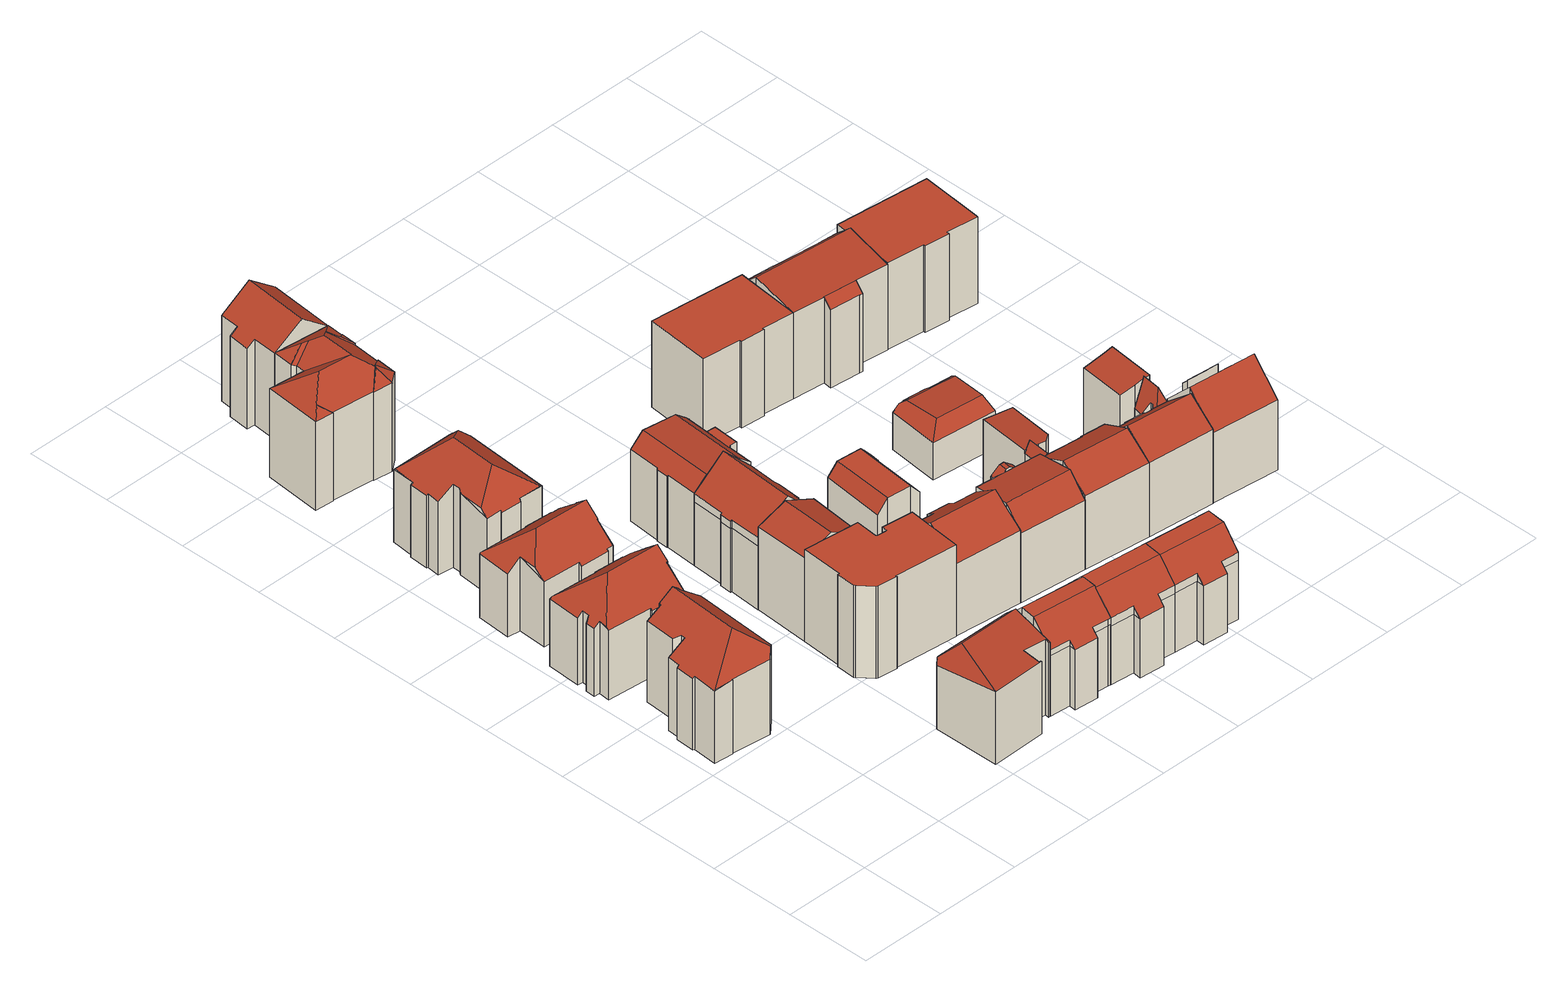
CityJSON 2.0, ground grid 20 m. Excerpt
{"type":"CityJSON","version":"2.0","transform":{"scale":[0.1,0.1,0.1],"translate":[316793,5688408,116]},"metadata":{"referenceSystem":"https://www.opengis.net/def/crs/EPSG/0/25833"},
"CityObjects":{
"building1":{"type":"Building","attributes":{"Dachtyp_tdc":"tdcFreeFormRoof","Gemeindeschluessel":14713000,"Dachneigung":32.99,"QualitaetDacherkennung":31,"Geometrietyp2DReferenz":"3000","function":"31001_9998","roofType":"5000","measuredHeight":23.75},"geometry":[{"type":"MultiSurface","lod":"2","boundaries":[[[0,1,2,3]],[[1,4,5,2]],[[4,6,7,5]],[[6,8,9,7]],[[8,10,11,9]],[[10,12,13,11]],[[12,14,15,13]],[[14,16,17,15]],[[16,18,19,17]],[[18,20,21,19]],[[20,22,23,21]],[[22,24,25,23]],[[24,26,27,25]],[[26,28,29,27]],[[28,30,31,29]],[[30,32,33,31]],[[32,34,35,33]],[[34,36,37,35]],[[36,0,3,37]],[[38,14,12,10,39,40]],[[39,8,6,4,1,41,40]],[[30,28,26,24,22,20,18,16,38,40,41,0,36,34,32]],[[16,14,38]],[[10,8,39]],[[1,0,41]],[[3,2,5,7,9,11,13,15,17,19,21,23,25,27,29,31,33,35,37]]],"semantics":{"surfaces":[{"type":"WallSurface"},{"type":"RoofSurface"},{"type":"GroundSurface"}],"values":[0,0,0,0,0,0,0,0,0,0,0,0,0,0,0,0,0,0,0,1,1,1,0,0,0,2]}}]},
"building2":{"type":"Building","attributes":{"Dachtyp_tdc":"tdcFreeFormRoof","Gemeindeschluessel":14713000,"Dachneigung":40.45,"QualitaetDacherkennung":43,"Geometrietyp2DReferenz":"3000","function":"31001_9998","roofType":"5000","measuredHeight":22.72},"geometry":[{"type":"MultiSurface","lod":"2","boundaries":[[[42,43,44,45]],[[43,46,47,44]],[[46,48,49,47]],[[48,50,51,49]],[[50,52,53,51]],[[52,54,55,53]],[[54,56,57,55]],[[56,58,59,57]],[[58,60,61,59]],[[60,62,63,61]],[[62,64,65,63]],[[64,66,67,65]],[[66,68,69,67]],[[68,70,71,69]],[[70,72,73,71]],[[72,74,75,73]],[[74,76,77,75]],[[76,78,79,77]],[[78,80,81,79]],[[80,82,83,81]],[[82,84,85,83]],[[84,42,45,85]],[[43,42,84,82,86,87,88,50,48,46]],[[76,74,72,70,68,66,89,87,86,80,78]],[[62,60,58,56,54,52,88,87,89,64]],[[52,50,88]],[[66,64,89]],[[82,80,86]],[[45,44,47,49,51,53,55,57,59,61,63,65,67,69,71,73,75,77,79,81,83,85]]],"semantics":{"surfaces":[{"type":"WallSurface"},{"type":"RoofSurface"},{"type":"GroundSurface"}],"values":[0,0,0,0,0,0,0,0,0,0,0,0,0,0,0,0,0,0,0,0,0,0,1,1,1,0,0,0,2]}}]},
"building3":{"type":"Building","attributes":{"Dachtyp_tdc":"tdcFreeFormRoof","Gemeindeschluessel":14713000,"Dachneigung":39.95,"QualitaetDacherkennung":70,"Geometrietyp2DReferenz":"3000","function":"31001_9998","roofType":"5000","measuredHeight":21.69},"geometry":[{"type":"MultiSurface","lod":"2","boundaries":[[[90,91,92,93]],[[91,94,95,92]],[[94,96,97,95]],[[96,98,99,97]],[[98,100,101,99]],[[100,102,103,101]],[[102,104,105,103]],[[104,106,107,105]],[[106,108,109,107]],[[108,110,111,109]],[[110,112,113,111]],[[112,114,115,113]],[[114,116,117,115]],[[116,118,119,117]],[[118,120,121,119]],[[120,122,123,121]],[[122,124,125,123]],[[124,90,93,125]],[[124,126,127,128,91,90]],[[116,114,112,110,108,129,127,126,122,120,118]],[[129,106,104,102,100,98,96,94,128,127]],[[94,91,128]],[[108,106,129]],[[124,122,126]],[[93,92,95,97,99,101,103,105,107,109,111,113,115,117,119,121,123,125]]],"semantics":{"surfaces":[{"type":"WallSurface"},{"type":"RoofSurface"},{"type":"GroundSurface"}],"values":[0,0,0,0,0,0,0,0,0,0,0,0,0,0,0,0,0,0,1,1,1,0,0,0,2]}}]},
"building4":{"type":"Building","attributes":{"Dachtyp_tdc":"tdcFreeFormRoof","Gemeindeschluessel":14713000,"Dachneigung":10.06,"QualitaetDacherkennung":22,"Geometrietyp2DReferenz":"3000","function":"31001_9998","roofType":"5000","measuredHeight":19.61},"geometry":[{"type":"MultiSurface","lod":"2","boundaries":[[[130,131,132,133]],[[131,134,135,132]],[[134,136,137,135]],[[136,138,139,137]],[[138,140,141,139]],[[140,142,143,141]],[[142,144,145,143]],[[144,146,147,145]],[[146,148,149,147]],[[148,150,151,149]],[[150,130,133,151]],[[150,152,153,130]],[[148,146,144,142,140,138,136,154,152,150]],[[152,154,134,131,153]],[[136,134,154]],[[131,130,153]],[[133,132,135,137,139,141,143,145,147,149,151]]],"semantics":{"surfaces":[{"type":"WallSurface"},{"type":"RoofSurface"},{"type":"GroundSurface"}],"values":[0,0,0,0,0,0,0,0,0,0,0,1,1,1,0,0,2]}}]},
"building5":{"type":"Building","attributes":{"Dachtyp_tdc":"tdcFreeFormRoof","Gemeindeschluessel":14713000,"Dachneigung":33.42,"QualitaetDacherkennung":43,"Geometrietyp2DReferenz":"3000","function":"31001_9998","roofType":"5000","measuredHeight":23.91},"geometry":[{"type":"MultiSurface","lod":"2","boundaries":[[[155,156,157,158]],[[156,159,160,157]],[[159,161,162,160]],[[161,163,164,162]],[[163,165,166,164]],[[165,167,168,166]],[[167,169,170,168]],[[169,171,172,170]],[[171,173,174,172]],[[173,175,176,174]],[[175,177,178,176]],[[177,179,180,178]],[[179,181,182,180]],[[181,183,184,182]],[[183,185,186,184]],[[185,187,188,186]],[[187,155,158,188]],[[189,190,155,187,185,183,181,191]],[[192,193,175,173,194]],[[179,177,193,192,189,191]],[[161,159,156,190,189,192,194,171,169,167,165,163]],[[156,155,190]],[[173,171,194]],[[181,179,191]],[[177,175,193]],[[158,157,160,162,164,166,168,170,172,174,176,178,180,182,184,186,188]]],"semantics":{"surfaces":[{"type":"WallSurface"},{"type":"RoofSurface"},{"type":"GroundSurface"}],"values":[0,0,0,0,0,0,0,0,0,0,0,0,0,0,0,0,0,1,1,1,1,0,0,0,0,2]}}]},
"building6":{"type":"Building","attributes":{"Dachtyp_tdc":"tdcFreeFormRoof","Gemeindeschluessel":14713000,"Dachneigung":35.96,"QualitaetDacherkennung":59,"Geometrietyp2DReferenz":"3000","function":"31001_9998","roofType":"5000","measuredHeight":25.91},"geometry":[{"type":"MultiSurface","lod":"2","boundaries":[[[195,196,197,198]],[[196,199,200,197]],[[199,201,202,200]],[[201,203,204,202]],[[203,205,206,204]],[[205,207,208,206]],[[207,209,210,208]],[[209,211,212,210]],[[211,213,214,212]],[[213,215,216,214]],[[215,217,218,216]],[[217,219,220,218]],[[219,221,222,220]],[[221,223,224,222]],[[223,225,226,224]],[[225,227,228,226]],[[227,229,230,228]],[[229,231,232,230]],[[231,195,198,232]],[[233,234,235,236,231,229]],[[233,229,227]],[[234,233,227,225]],[[235,234,225,223]],[[237,238,239,236,235,223,221]],[[237,221,219]],[[238,237,219,217]],[[240,239,238,217,215]],[[241,242,240,215,213]],[[243,244,241,213,211]],[[243,211,209]],[[244,243,209,207]],[[245,246,242,241,244,207,205]],[[247,248,245,205,203]],[[247,203,201]],[[249,248,247,201,199]],[[249,199,196]],[[246,245,248,249,196,195]],[[236,239,240,242,246,195,231]],[[198,197,200,202,204,206,208,210,212,214,216,218,220,222,224,226,228,230,232]]],"semantics":{"surfaces":[{"type":"WallSurface"},{"type":"RoofSurface"},{"type":"GroundSurface"}],"values":[0,0,0,0,0,0,0,0,0,0,0,0,0,0,0,0,0,0,0,1,1,1,1,1,1,1,1,1,1,1,1,1,1,1,1,1,1,1,2]}}]},
"building7":{"type":"Building","attributes":{"Dachtyp_tdc":"tdcPolyFlatRoof","Gemeindeschluessel":14713000,"Dachneigung":0,"QualitaetDacherkennung":32,"Geometrietyp2DReferenz":"3000","function":"31001_9998","roofType":"1000","measuredHeight":22.06},"geometry":[{"type":"MultiSurface","lod":"2","boundaries":[[[250,251,252,253]],[[251,254,255,252]],[[254,256,257,255]],[[256,258,259,257]],[[258,260,261,259]],[[260,262,263,261]],[[262,264,265,263]],[[264,266,267,265]],[[266,268,269,267]],[[268,270,271,269]],[[270,272,273,271]],[[272,274,275,273]],[[274,276,277,275]],[[276,278,279,277]],[[278,280,281,279]],[[280,250,253,281]],[[280,278,276,274,272,270,268,266,264,262,260,258,256,254,251,250]],[[253,252,255,257,259,261,263,265,267,269,271,273,275,277,279,281]]],"semantics":{"surfaces":[{"type":"WallSurface"},{"type":"RoofSurface"},{"type":"GroundSurface"}],"values":[0,0,0,0,0,0,0,0,0,0,0,0,0,0,0,0,1,2]}}]},
"building8":{"type":"Building","attributes":{"Dachtyp_tdc":"tdcGableRoof","Gemeindeschluessel":14713000,"Dachneigung":24.47,"QualitaetDacherkennung":89,"Geometrietyp2DReferenz":"3000","function":"31001_9998","roofType":"3100","measuredHeight":22.86},"geometry":[{"type":"MultiSurface","lod":"2","boundaries":[[[282,283,284,267]],[[283,285,286,284]],[[285,287,269,286]],[[287,282,267,269]],[[285,283,288]],[[282,287,289]],[[283,282,289,288]],[[287,285,288,289]],[[267,284,286,269]]],"semantics":{"surfaces":[{"type":"WallSurface"},{"type":"RoofSurface"},{"type":"GroundSurface"}],"values":[0,0,0,0,0,0,1,1,2]}}]},
"building9":{"type":"Building","attributes":{"Dachtyp_tdc":"tdcFreeFormRoof","Gemeindeschluessel":14713000,"Dachneigung":46.05,"QualitaetDacherkennung":60,"Geometrietyp2DReferenz":"3000","function":"31001_9998","roofType":"5000","measuredHeight":21.04},"geometry":[{"type":"MultiSurface","lod":"2","boundaries":[[[290,291,292,293]],[[291,294,295,292]],[[294,296,297,295]],[[296,298,299,297]],[[298,300,301,299]],[[300,302,303,301]],[[302,304,305,303]],[[304,306,307,305]],[[306,308,309,307]],[[308,310,311,309]],[[310,290,293,311]],[[312,313,314,315]],[[306,304,316,317,318,319,320,321,322]],[[315,314,320,319]],[[306,322,308]],[[308,322,321,310]],[[310,321,320,290]],[[290,320,314,291]],[[298,318,317,300]],[[296,312,315,319,318,298]],[[300,317,316,302]],[[302,316,304]],[[291,314,313,294]],[[294,313,312,296]],[[293,292,295,297,299,301,303,305,307,309,311]]],"semantics":{"surfaces":[{"type":"WallSurface"},{"type":"RoofSurface"},{"type":"GroundSurface"}],"values":[0,0,0,0,0,0,0,0,0,0,0,1,1,1,0,0,0,0,0,0,0,0,0,0,2]}}]},
"building10":{"type":"Building","attributes":{"Dachtyp_tdc":"tdcFreeFormRoof","Gemeindeschluessel":14713000,"Dachneigung":45.63,"QualitaetDacherkennung":44,"Geometrietyp2DReferenz":"3000","function":"31001_9998","roofType":"5000","measuredHeight":23.57},"geometry":[{"type":"MultiSurface","lod":"2","boundaries":[[[323,324,325,326]],[[324,327,328,325]],[[327,329,330,328]],[[329,331,332,330]],[[331,333,334,332]],[[333,335,336,334]],[[335,337,338,336]],[[337,339,340,338]],[[339,341,342,340]],[[341,343,344,342]],[[343,345,346,344]],[[345,347,348,346]],[[347,349,350,348]],[[349,323,326,350]],[[351,352,353,354,355,356,357,358,327,324]],[[354,353,359,360,361,362,363,364]],[[335,355,354,364,337]],[[337,364,363,339]],[[339,363,362,341]],[[341,362,361,343]],[[343,361,360,345]],[[345,360,359,347]],[[347,359,353,352,349]],[[329,358,357,331]],[[327,358,329]],[[331,357,356,333]],[[333,356,355,335]],[[349,352,351,323]],[[323,351,324]],[[326,325,328,330,332,334,336,338,340,342,344,346,348,350]]],"semantics":{"surfaces":[{"type":"WallSurface"},{"type":"RoofSurface"},{"type":"GroundSurface"}],"values":[0,0,0,0,0,0,0,0,0,0,0,0,0,0,1,1,0,0,0,0,0,0,0,0,0,0,0,0,0,2]}}]},
"building11":{"type":"Building","attributes":{"Dachtyp_tdc":"tdcFreeFormRoof","Gemeindeschluessel":14713000,"Dachneigung":36.68,"QualitaetDacherkennung":77,"Geometrietyp2DReferenz":"3000","function":"31001_9998","roofType":"5000","measuredHeight":25.57},"geometry":[{"type":"MultiSurface","lod":"2","boundaries":[[[365,366,367,368]],[[366,369,370,367]],[[369,371,372,370]],[[371,373,374,372]],[[373,375,376,374]],[[375,377,378,376]],[[377,379,380,378]],[[379,365,368,380]],[[379,377,381,382]],[[382,381,375,373,371,369,366,365]],[[377,375,381]],[[365,379,382]],[[368,367,370,372,374,376,378,380]]],"semantics":{"surfaces":[{"type":"WallSurface"},{"type":"RoofSurface"},{"type":"GroundSurface"}],"values":[0,0,0,0,0,0,0,0,1,1,0,0,2]}}]},
"building12":{"type":"Building","attributes":{"Gemeindeschluessel":14713000,"Geometrietyp2DReferenz":"3000","function":"31001_9998","roofType":"9999"},"children":["building12-1","building12-2"]},
"building12-1":{"type":"BuildingPart","attributes":{"Dachtyp_tdc":"tdcPolyFlatRoof","Dachneigung":4,"QualitaetDacherkennung":69,"Geometrietyp2DReferenz":"3000","roofType":"2100","measuredHeight":17.43},"parents":["building12"],"geometry":[{"type":"MultiSurface","lod":"2","boundaries":[[[383,384,385,386]],[[383,387,388,384]],[[387,389,390,388]],[[389,391,392,390]],[[391,393,394,392]],[[391,389,387,383,386,393]],[[394,385,384,388,390,392]],[[386,385,394,393]]],"semantics":{"surfaces":[{"type":"WallSurface"},{"type":"RoofSurface"},{"type":"GroundSurface"},{"type":"ClosureSurface"}],"values":[0,0,0,0,0,1,2,3]}}]},
"building12-2":{"type":"BuildingPart","attributes":{"Dachtyp_tdc":"tdcCutGableRoof","Dachneigung":3.33,"QualitaetDacherkennung":67,"Geometrietyp2DReferenz":"3000","roofType":"9999","measuredHeight":20.17},"parents":["building12"],"geometry":[{"type":"MultiSurface","lod":"2","boundaries":[[[359,395,396,348]],[[395,397,398,396]],[[397,399,400,398]],[[399,401,402,400]],[[401,403,404,402]],[[403,405,406,404]],[[405,407,408,406]],[[407,409,410,408]],[[409,411,412,410]],[[411,413,414,412]],[[413,415,416,414]],[[415,417,418,416]],[[417,386,385,418]],[[393,391,392,394]],[[391,419,350,392]],[[419,420,421,350]],[[420,422,423,421]],[[422,359,348,423]],[[405,403,401,399,397,395,359,422]],[[420,419,391,393,386,417,415,413,411,409,407]],[[422,420,407,405]],[[348,396,398,400,402,404,406,408,410,412,414,416,418,385,394,392,350,421,423]],[[393,394,385,386]]],"semantics":{"surfaces":[{"type":"WallSurface"},{"type":"RoofSurface"},{"type":"GroundSurface"},{"type":"ClosureSurface"}],"values":[0,0,0,0,0,0,0,0,0,0,0,0,0,0,0,0,0,0,1,1,1,2,3]}}]},
"building13":{"type":"Building","attributes":{"Dachtyp_tdc":"tdcFreeFormRoof","Gemeindeschluessel":14713000,"Dachneigung":46.94,"QualitaetDacherkennung":62,"Geometrietyp2DReferenz":"3000","function":"31001_9998","roofType":"5000","measuredHeight":20.84},"geometry":[{"type":"MultiSurface","lod":"2","boundaries":[[[424,425,426,427]],[[425,428,429,426]],[[428,430,431,429]],[[430,432,299,431]],[[432,433,434,299]],[[433,435,436,434]],[[435,437,297,436]],[[437,438,439,297]],[[438,440,441,439]],[[440,442,443,441]],[[442,444,445,443]],[[444,424,427,445]],[[425,446,447,448,449,318,450,428]],[[451,452,453,454]],[[448,451,454,449]],[[433,449,454,435]],[[435,454,453,437]],[[437,453,452,438]],[[438,452,451,440]],[[440,451,448,442]],[[428,450,430]],[[430,450,318,432]],[[432,318,449,433]],[[442,448,447,444]],[[444,447,446,424]],[[424,446,425]],[[427,426,429,431,299,434,436,297,439,441,443,445]]],"semantics":{"surfaces":[{"type":"WallSurface"},{"type":"RoofSurface"},{"type":"GroundSurface"}],"values":[0,0,0,0,0,0,0,0,0,0,0,0,1,1,1,0,0,0,0,0,0,0,0,0,0,0,2]}}]},
"building14":{"type":"Building","attributes":{"Dachtyp_tdc":"tdcFreeFormRoof","Gemeindeschluessel":14713000,"Dachneigung":35.41,"QualitaetDacherkennung":58,"Geometrietyp2DReferenz":"3000","function":"31001_9998","roofType":"5000","measuredHeight":22.62},"geometry":[{"type":"MultiSurface","lod":"2","boundaries":[[[455,456,457,458]],[[456,459,460,457]],[[459,461,462,460]],[[461,463,464,462]],[[463,465,466,464]],[[465,467,468,466]],[[467,469,470,468]],[[469,455,458,470]],[[469,471,472,455]],[[471,467,465,463,461,459,456,472]],[[456,455,472]],[[469,467,471]],[[458,457,460,462,464,466,468,470]]],"semantics":{"surfaces":[{"type":"WallSurface"},{"type":"RoofSurface"},{"type":"GroundSurface"}],"values":[0,0,0,0,0,0,0,0,1,1,0,0,2]}}]},
"building15":{"type":"Building","attributes":{"Dachtyp_tdc":"tdcFreeFormRoof","Gemeindeschluessel":14713000,"Dachneigung":46.63,"QualitaetDacherkennung":62,"Geometrietyp2DReferenz":"3000","function":"31001_9998","roofType":"5000","measuredHeight":20.73},"geometry":[{"type":"MultiSurface","lod":"2","boundaries":[[[473,474,475,476]],[[474,477,478,475]],[[477,479,480,478]],[[479,481,445,480]],[[481,482,439,445]],[[482,483,484,439]],[[483,485,486,484]],[[485,487,488,486]],[[487,489,490,488]],[[489,473,476,490]],[[491,492,493,494,447,495,477,474]],[[496,452,497,498]],[[497,494,493,498]],[[485,498,493,487]],[[483,496,498,485]],[[482,452,496,483]],[[481,447,494,497,452,482]],[[479,495,447,481]],[[477,495,479]],[[487,493,492,489]],[[489,492,491,473]],[[473,491,474]],[[476,475,478,480,445,439,484,486,488,490]]],"semantics":{"surfaces":[{"type":"WallSurface"},{"type":"RoofSurface"},{"type":"GroundSurface"}],"values":[0,0,0,0,0,0,0,0,0,0,1,1,1,0,0,0,0,0,0,0,0,0,2]}}]},
"building16":{"type":"Building","attributes":{"Gemeindeschluessel":14713000,"Geometrietyp2DReferenz":"3000","function":"31001_9998","roofType":"9999"},"children":["building16-1","building16-2"]},
"building16-1":{"type":"BuildingPart","attributes":{"Dachtyp_tdc":"tdcGableRoof","Dachneigung":10.19,"QualitaetDacherkennung":39,"Geometrietyp2DReferenz":"3000","roofType":"3100","measuredHeight":21.39},"parents":["building16"],"geometry":[{"type":"MultiSurface","lod":"2","boundaries":[[[499,500,468,501]],[[500,502,503,468]],[[502,504,503]],[[505,506,507]],[[505,508,509,506]],[[508,510,511,509]],[[510,512,513,511]],[[512,514,470,513]],[[514,499,501,470]],[[510,508,505,515,516,502,500,499]],[[499,514,512,510]],[[501,468,503,506,509,511,513,470]],[[507,515,505]],[[516,504,502]],[[507,506,503,504]],[[507,504,516,515]]],"semantics":{"surfaces":[{"type":"WallSurface"},{"type":"RoofSurface"},{"type":"GroundSurface"},{"type":"ClosureSurface"}],"values":[0,0,0,0,0,0,0,0,0,1,1,2,0,0,3,3]}}]},
"building16-2":{"type":"BuildingPart","attributes":{"Dachtyp_tdc":"tdcCutGableRoof","Dachneigung":39.85,"QualitaetDacherkennung":33,"Geometrietyp2DReferenz":"3000","roofType":"9999","measuredHeight":20.41},"parents":["building16"],"geometry":[{"type":"MultiSurface","lod":"2","boundaries":[[[504,517,518,503]],[[517,519,520,518]],[[519,507,506,520]],[[517,504,516,521,522]],[[519,517,522,523]],[[507,519,523,524,515]],[[523,522,521,524]],[[503,518,520,506]],[[504,503,506,507]],[[515,524,521,516]],[[507,515,516,504]]],"semantics":{"surfaces":[{"type":"WallSurface"},{"type":"RoofSurface"},{"type":"GroundSurface"},{"type":"ClosureSurface"}],"values":[0,0,0,1,0,1,1,2,3,0,3]}}]},
"building17":{"type":"Building","attributes":{"Dachtyp_tdc":"tdcCutGableRoof","Gemeindeschluessel":14713000,"Dachneigung":0.565,"QualitaetDacherkennung":72,"Geometrietyp2DReferenz":"3000","function":"31001_9998","roofType":"9999","measuredHeight":10.36},"geometry":[{"type":"MultiSurface","lod":"2","boundaries":[[[525,526,527,528]],[[526,529,530,527]],[[529,531,532,530]],[[531,533,534,532]],[[533,535,536,534]],[[535,537,538,536]],[[537,539,540,538]],[[539,541,542,540]],[[541,543,544,542]],[[543,545,546,544]],[[545,547,548,546]],[[547,525,528,548]],[[537,535,533,531,529,526,525,547]],[[545,543,541,539]],[[547,545,539,537]],[[528,527,530,532,534,536,538,540,542,544,546,548]]],"semantics":{"surfaces":[{"type":"WallSurface"},{"type":"RoofSurface"},{"type":"GroundSurface"}],"values":[0,0,0,0,0,0,0,0,0,0,0,0,1,1,1,2]}}]},
"building18":{"type":"Building","attributes":{"Gemeindeschluessel":14713000,"Geometrietyp2DReferenz":"3000","function":"31001_9998","roofType":"9999"},"children":["building18-1","building18-2","building18-3","building18-4"]},
"building18-1":{"type":"BuildingPart","attributes":{"Dachtyp_tdc":"tdcPolyFlatRoof","Dachneigung":33.4,"QualitaetDacherkennung":35,"Geometrietyp2DReferenz":"3000","roofType":"2100","measuredHeight":17.9},"parents":["building18"],"geometry":[{"type":"MultiSurface","lod":"2","boundaries":[[[549,550,551,552]],[[550,553,554,551]],[[553,555,556,554]],[[557,549,552,558]],[[557,559,555,553,550,549]],[[552,551,554,556,560,558]],[[560,556,555,559]],[[558,560,559,557]]],"semantics":{"surfaces":[{"type":"WallSurface"},{"type":"RoofSurface"},{"type":"GroundSurface"},{"type":"ClosureSurface"}],"values":[0,0,0,0,1,2,3,3]}}]},
"building18-2":{"type":"BuildingPart","attributes":{"Dachtyp_tdc":"tdcPolyFlatRoof","Dachneigung":5.37,"QualitaetDacherkennung":65,"Geometrietyp2DReferenz":"3000","roofType":"2100","measuredHeight":17.83},"parents":["building18"],"geometry":[{"type":"MultiSurface","lod":"2","boundaries":[[[561,562,563,564,565]],[[562,566,567,563]],[[566,568,569,567]],[[568,570,571,569]],[[570,572,573,574,571]],[[572,570,568,566,562,561,575,576,577]],[[564,563,567,569,571,574,578]],[[577,573,572]],[[565,575,561]],[[564,578,576,575,565]],[[578,574,573,577,576]]],"semantics":{"surfaces":[{"type":"WallSurface"},{"type":"RoofSurface"},{"type":"GroundSurface"},{"type":"ClosureSurface"}],"values":[0,0,0,0,0,1,2,0,0,3,3]}}]},
"building18-3":{"type":"BuildingPart","attributes":{"Dachtyp_tdc":"tdcGableRoof","Dachneigung":35.43,"QualitaetDacherkennung":45,"Geometrietyp2DReferenz":"3000","roofType":"3100","measuredHeight":22.25},"parents":["building18"],"geometry":[{"type":"MultiSurface","lod":"2","boundaries":[[[579,580,557,558,581]],[[582,583,584,556,555]],[[583,585,586,584]],[[585,587,588,586]],[[587,589,513,588]],[[589,590,591,513]],[[590,592,593,594,591]],[[595,579,581,596,597]],[[590,589,587,585]],[[585,583,582,598,580,579,595,599,600,601,592,590]],[[581,558,560,556,584,586,588,513,591,594,602,596]],[[559,557,580,598]],[[559,560,558,557]],[[582,555,559,598]],[[555,556,560,559]],[[601,593,592]],[[597,599,595]],[[596,602,600,599,597]],[[602,594,593,601,600]]],"semantics":{"surfaces":[{"type":"WallSurface"},{"type":"RoofSurface"},{"type":"GroundSurface"},{"type":"ClosureSurface"}],"values":[0,0,0,0,0,0,0,0,1,1,2,0,3,0,3,0,0,3,3]}}]},
"building18-4":{"type":"BuildingPart","attributes":{"Dachtyp_tdc":"tdcGableRoof","Dachneigung":65.43,"QualitaetDacherkennung":24,"Geometrietyp2DReferenz":"3000","roofType":"3100","measuredHeight":19.62},"parents":["building18"],"geometry":[{"type":"MultiSurface","lod":"2","boundaries":[[[603,597,596,604]],[[593,605,509,594]],[[605,565,564,509]],[[573,606,607,574]],[[606,603,604,607]],[[608,575,565,605,593,601,609]],[[609,599,597,603,606,573,577,608]],[[604,596,602,594,509,564,578,574,607]],[[600,599,609]],[[602,596,597,599,600]],[[601,600,609]],[[602,600,601,593,594]],[[576,575,608]],[[578,564,565,575,576]],[[577,576,608]],[[578,576,577,573,574]]],"semantics":{"surfaces":[{"type":"WallSurface"},{"type":"RoofSurface"},{"type":"GroundSurface"},{"type":"ClosureSurface"}],"values":[0,0,0,0,0,1,1,2,0,3,0,3,0,3,0,3]}}]},
"building19":{"type":"Building","attributes":{"Dachtyp_tdc":"tdcPolyFlatRoof","Gemeindeschluessel":14713000,"Dachneigung":0,"QualitaetDacherkennung":64,"Geometrietyp2DReferenz":"3000","function":"31001_9998","roofType":"1000","measuredHeight":20.62},"geometry":[{"type":"MultiSurface","lod":"2","boundaries":[[[610,611,612,613]],[[611,614,615,612]],[[614,616,617,615]],[[616,618,619,617]],[[618,620,621,619]],[[620,622,623,621]],[[622,624,625,623]],[[624,610,613,625]],[[624,622,620,618,616,614,611,610]],[[613,612,615,617,619,621,623,625]]],"semantics":{"surfaces":[{"type":"WallSurface"},{"type":"RoofSurface"},{"type":"GroundSurface"}],"values":[0,0,0,0,0,0,0,0,1,2]}}]},
"building20":{"type":"Building","attributes":{"Dachtyp_tdc":"tdcFreeFormRoof","Gemeindeschluessel":14713000,"Dachneigung":2.44,"QualitaetDacherkennung":54,"Geometrietyp2DReferenz":"3000","function":"31001_9998","roofType":"5000","measuredHeight":11.39},"geometry":[{"type":"MultiSurface","lod":"2","boundaries":[[[626,627,628,629]],[[627,630,631,628]],[[630,632,633,631]],[[632,634,635,633]],[[634,636,637,635]],[[636,638,639,637]],[[638,640,641,639]],[[640,642,643,641]],[[642,644,645,643]],[[644,626,629,645]],[[638,646,647,640]],[[647,648,649,642,640]],[[650,651,634,632,630,627,626,644,649,648]],[[636,651,650,646,638]],[[646,650,648,647]],[[636,634,651]],[[644,642,649]],[[629,628,631,633,635,637,639,641,643,645]]],"semantics":{"surfaces":[{"type":"WallSurface"},{"type":"RoofSurface"},{"type":"GroundSurface"}],"values":[0,0,0,0,0,0,0,0,0,0,1,1,1,1,1,0,0,2]}}]},
"building21":{"type":"Building","attributes":{"Dachtyp_tdc":"tdcGableRoof","Gemeindeschluessel":14713000,"Dachneigung":41.12,"QualitaetDacherkennung":57,"Geometrietyp2DReferenz":"3000","function":"31001_9998","roofType":"3100","measuredHeight":22.55},"geometry":[{"type":"MultiSurface","lod":"2","boundaries":[[[652,653,584,654]],[[653,655,656,584]],[[655,657,658,656]],[[657,659,660,658]],[[659,661,662,660]],[[661,663,664,662]],[[663,665,666,664]],[[665,667,668,666]],[[667,669,670,668]],[[669,671,672,670]],[[671,587,588,672]],[[587,652,654,588]],[[669,667,665,663,661,659,657,655,653,652]],[[652,587,671,669]],[[654,584,656,658,660,662,664,666,668,670,672,588]]],"semantics":{"surfaces":[{"type":"WallSurface"},{"type":"RoofSurface"},{"type":"GroundSurface"}],"values":[0,0,0,0,0,0,0,0,0,0,0,0,1,1,2]}}]},
"building22":{"type":"Building","attributes":{"Gemeindeschluessel":14713000,"Geometrietyp2DReferenz":"3000","function":"31001_9998","roofType":"9999"},"children":["building22-1","building22-2"]},
"building22-1":{"type":"BuildingPart","attributes":{"Dachtyp_tdc":"tdcPolyFlatRoof","Dachneigung":46.09,"QualitaetDacherkennung":57,"Geometrietyp2DReferenz":"3000","roofType":"2100","measuredHeight":20.64},"parents":["building22"],"geometry":[{"type":"MultiSurface","lod":"2","boundaries":[[[673,674,675,676,677]],[[674,678,679,675]],[[678,680,681,679]],[[680,682,683,681]],[[680,678,674,673,684,682]],[[683,685,676,675,679,681]],[[686,682,684]],[[686,685,683,682]],[[677,686,684,673]],[[677,676,685,686]]],"semantics":{"surfaces":[{"type":"WallSurface"},{"type":"RoofSurface"},{"type":"GroundSurface"},{"type":"ClosureSurface"}],"values":[0,0,0,0,1,2,0,3,0,3]}}]},
"building22-2":{"type":"BuildingPart","attributes":{"Dachtyp_tdc":"tdcGableRoof","Dachneigung":10.32,"QualitaetDacherkennung":38,"Geometrietyp2DReferenz":"3000","roofType":"3100","measuredHeight":22.46},"parents":["building22"],"geometry":[{"type":"MultiSurface","lod":"2","boundaries":[[[687,688,689,690]],[[688,691,692,689]],[[691,693,694,692]],[[693,695,696,694]],[[695,697,698,696]],[[697,699,700,698]],[[699,701,702,700]],[[701,703,704,702]],[[703,705,706,704]],[[705,677,676,706]],[[682,707,613,683]],[[707,708,709,613]],[[708,710,625,709]],[[710,711,712,625]],[[711,687,690,712]],[[708,707,682,686,677,705,703,701]],[[701,699,697,695,693,691,688,687,711,710,708]],[[690,689,692,694,696,698,700,702,704,706,676,685,683,613,709,625,712]],[[685,676,677,686]],[[682,683,685,686]]],"semantics":{"surfaces":[{"type":"WallSurface"},{"type":"RoofSurface"},{"type":"GroundSurface"},{"type":"ClosureSurface"}],"values":[0,0,0,0,0,0,0,0,0,0,0,0,0,0,0,1,1,2,3,3]}}]},
"building23":{"type":"Building","attributes":{"Gemeindeschluessel":14713000,"Geometrietyp2DReferenz":"3000","function":"31001_9998","roofType":"9999"},"children":["building23-1","building23-2"]},
"building23-1":{"type":"BuildingPart","attributes":{"Dachtyp_tdc":"tdcFreeFormRoof","Dachneigung":70.59,"QualitaetDacherkennung":31,"Geometrietyp2DReferenz":"3000","roofType":"5000","measuredHeight":19.36},"parents":["building23"],"geometry":[{"type":"MultiSurface","lod":"2","boundaries":[[[713,714,715,716]],[[714,717,718,715]],[[719,720,721,722]],[[720,723,724,721]],[[723,725,726,724]],[[725,727,728,726]],[[727,713,716,728]],[[723,720,729]],[[720,719,730,731,729]],[[731,732,717,714,713,727,725,723,729]],[[716,715,718,733,722,721,724,726,728]],[[734,732,731]],[[733,718,717,732,734]],[[730,734,731]],[[719,722,733,734,730]]],"semantics":{"surfaces":[{"type":"WallSurface"},{"type":"RoofSurface"},{"type":"GroundSurface"},{"type":"ClosureSurface"}],"values":[0,0,0,0,0,0,0,1,1,1,2,0,3,0,3]}}]},
"building23-2":{"type":"BuildingPart","attributes":{"Dachtyp_tdc":"tdcPolyFlatRoof","Dachneigung":11.98,"QualitaetDacherkennung":57,"Geometrietyp2DReferenz":"3000","roofType":"2100","measuredHeight":19.44},"parents":["building23"],"geometry":[{"type":"MultiSurface","lod":"2","boundaries":[[[735,736,737,718,717]],[[736,738,739,737]],[[738,740,741,739]],[[740,742,743,741]],[[742,744,719,722,743]],[[742,740,738,736,735,732,734,730,744]],[[722,733,718,737,739,741,743]],[[735,717,732]],[[730,719,744]],[[717,718,733,734,732]],[[734,733,722,719,730]]],"semantics":{"surfaces":[{"type":"WallSurface"},{"type":"RoofSurface"},{"type":"GroundSurface"},{"type":"ClosureSurface"}],"values":[0,0,0,0,0,1,2,0,0,3,3]}}]},
"building24":{"type":"Building","attributes":{"Gemeindeschluessel":14713000,"Geometrietyp2DReferenz":"3000","function":"31001_9998","roofType":"9999"},"children":["building24-1","building24-2"]},
"building24-1":{"type":"BuildingPart","attributes":{"Dachtyp_tdc":"tdcGableRoof","Dachneigung":44.5,"QualitaetDacherkennung":38,"Geometrietyp2DReferenz":"3000","roofType":"3100","measuredHeight":23.58},"parents":["building24"],"geometry":[{"type":"MultiSurface","lod":"2","boundaries":[[[745,746,721,747]],[[746,748,749,721]],[[750,751,752,753]],[[751,754,755,752]],[[754,756,757,755]],[[756,758,759,757]],[[758,760,761,759]],[[760,745,747,761]],[[756,754,751,750,762,748,746,745]],[[745,760,758,756]],[[747,721,749,763,753,752,755,757,759,761]],[[762,763,749,748]],[[750,753,763,762]]],"semantics":{"surfaces":[{"type":"WallSurface"},{"type":"RoofSurface"},{"type":"GroundSurface"},{"type":"ClosureSurface"}],"values":[0,0,0,0,0,0,0,0,1,1,2,3,3]}}]},
"building24-2":{"type":"BuildingPart","attributes":{"Dachtyp_tdc":"tdcPolyFlatRoof","Dachneigung":47.14,"QualitaetDacherkennung":48,"Geometrietyp2DReferenz":"3000","roofType":"2100","measuredHeight":18.77},"parents":["building24"],"geometry":[{"type":"MultiSurface","lod":"2","boundaries":[[[764,765,766,767]],[[765,768,769,766]],[[768,770,771,769]],[[770,772,750,753,771]],[[773,774,775,749,748]],[[774,776,777,775]],[[776,764,767,777]],[[776,774,773,778,772,770,768,765,764]],[[767,766,769,771,753,763,749,775,777]],[[762,750,772,778]],[[762,763,753,750]],[[748,762,778,773]],[[748,749,763,762]]],"semantics":{"surfaces":[{"type":"WallSurface"},{"type":"RoofSurface"},{"type":"GroundSurface"},{"type":"ClosureSurface"}],"values":[0,0,0,0,0,0,0,1,2,0,3,0,3]}}]},
"building25":{"type":"Building","attributes":{"Dachtyp_tdc":"tdcPolyFlatRoof","Gemeindeschluessel":14713000,"Dachneigung":0,"QualitaetDacherkennung":71,"Geometrietyp2DReferenz":"3000","function":"31001_9998","roofType":"1000","measuredHeight":20.7},"geometry":[{"type":"MultiSurface","lod":"2","boundaries":[[[779,780,781,782]],[[780,783,784,781]],[[783,785,786,784]],[[785,787,788,786]],[[787,789,790,788]],[[789,791,792,790]],[[791,793,794,792]],[[793,795,796,794]],[[795,779,782,796]],[[795,793,791,789,787,785,783,780,779]],[[782,781,784,786,788,790,792,794,796]]],"semantics":{"surfaces":[{"type":"WallSurface"},{"type":"RoofSurface"},{"type":"GroundSurface"}],"values":[0,0,0,0,0,0,0,0,0,1,2]}}]}
},
"vertices":[
[104,643,226],[151,640,238],[151,640,11],[104,643,11],[151,635,238],[151,635,11],[205,632,194],[205,632,11],[192,433,193],[192,433,11],[161,406,191],[161,406,11],[70,416,189],[70,416,11],[70,415,188],[70,415,11],[25,419,184],[25,419,11],[30,476,185],[30,476,11],[25,477,182],[25,477,11],[28,521,182],[28,521,11],[34,522,185],[34,522,11],[36,551,186],[36,551,11],[76,548,212],[76,548,11],[77,558,212],[77,558,11],[65,569,204],[65,569,11],[70,641,204],[70,641,11],[103,638,226],[103,638,11],[27,419,186],[176,419,206],[128,473,248],[139,641,248],
[11,743,175],[23,749,185],[23,749,14],[11,743,14],[25,766,185],[25,766,14],[12,767,174],[12,767,14],[17,845,174],[17,845,14],[134,837,178],[134,837,14],[135,842,174],[135,842,14],[204,837,174],[204,837,14],[204,832,178],[204,832,14],[219,831,178],[219,831,14],[216,790,214],[216,790,14],[218,790,214],[218,790,14],[214,728,218],[214,728,14],[211,728,218],[211,728,14],[208,680,178],[208,680,14],[193,681,178],[193,681,14],[192,676,175],[192,676,14],[125,681,175],[125,681,14],[125,686,179],[125,686,14],[21,694,180],[21,694,14],[23,720,186],[23,720,14],[9,721,175],[9,721,14],[21,701,186],[89,765,241],[22,844,178],[216,757,241],
[24,963,164],[30,1043,165],[30,1043,14],[24,963,14],[150,1036,168],[150,1036,14],[151,1041,164],[151,1041,14],[216,1037,164],[216,1037,14],[215,1031,169],[215,1031,14],[231,1030,169],[231,1030,14],[228,984,208],[228,984,14],[231,984,208],[231,984,14],[227,925,204],[227,925,14],[225,925,204],[225,925,14],[222,880,168],[222,880,14],[207,881,168],[207,881,14],[206,877,164],[206,877,14],[139,881,164],[139,881,14],[139,888,170],[139,888,14],[50,893,170],[50,893,14],[54,960,191],[54,960,14],[52,918,190],[100,964,231],[33,1043,168],[229,957,231],
[388,190,168],[412,211,165],[412,211,16],[388,190,16],[578,194,183],[578,194,16],[564,64,194],[564,64,16],[561,64,194],[561,64,16],[562,74,196],[562,74,16],[509,80,197],[509,80,16],[511,41,190],[511,41,16],[515,40,190],[515,40,16],[515,38,190],[515,38,16],[389,36,189],[389,36,16],[429,164,212],[398,199,177],[575,165,212],
[96,1088,187],[102,1164,203],[102,1164,8],[96,1088,8],[108,1172,207],[108,1172,8],[109,1190,207],[109,1190,8],[73,1194,183],[73,1194,8],[76,1224,184],[76,1224,8],[72,1224,181],[72,1224,8],[75,1269,181],[75,1269,8],[80,1268,184],[80,1268,8],[86,1324,181],[86,1324,8],[223,1311,195],[223,1311,8],[248,1281,194],[248,1281,8],[234,1079,194],[234,1079,8],[178,1083,193],[178,1083,8],[176,1078,189],[176,1078,8],[129,1082,186],[129,1082,8],[130,1086,190],[130,1086,8],[167,1144,247],[98,1106,203],[229,1079,197],[175,1253,247],[233,1299,206],[85,1320,185],
[267,1546,217],[270,1546,217],[270,1546,6],[267,1546,6],[266,1499,217],[266,1499,6],[239,1478,217],[239,1478,6],[194,1483,217],[194,1483,6],[195,1485,217],[195,1485,6],[97,1496,217],[97,1496,6],[97,1494,217],[97,1494,6],[53,1498,217],[53,1498,6],[65,1631,217],[65,1631,6],[149,1623,217],[149,1623,6],[150,1643,217],[150,1643,6],[145,1652,217],[145,1652,6],[149,1700,217],[149,1700,6],[280,1687,217],[280,1687,6],[277,1649,217],[277,1649,6],[279,1649,217],[279,1649,6],[276,1612,217],[276,1612,6],[273,1612,217],[273,1612,6],[258,1632,232],[256,1633,232],[238,1652,245],[237,1652,245],[181,1661,243],[192,1654,247],[212,1631,262],[206,1554,262],[124,1559,265],[202,1551,265],[77,1518,234],[77,1520,234],[231,1517,242],[230,1517,242],[229,1512,241],[231,1516,243],[233,1517,242],
[468,376,235],[468,373,235],[468,373,15],[468,376,15],[422,378,235],[422,378,15],[419,380,235],[419,380,15],[394,409,235],[394,409,15],[392,412,235],[392,412,15],[395,457,235],[395,457,15],[398,457,235],[398,457,15],[405,555,235],[405,555,15],[534,541,235],[534,541,15],[529,489,235],[529,489,15],[533,487,235],[533,487,15],[555,485,235],[555,485,15],[556,498,235],[556,498,15],[628,490,235],[628,490,15],[615,361,235],[615,361,15],
[405,555,214],[413,685,213],[413,685,15],[548,671,212],[548,671,15],[534,541,213],[479,678,243],[469,548,243],
[569,112,161],[573,146,161],[573,146,17],[569,112,17],[578,194,161],[578,194,17],[725,179,161],[725,179,17],[712,50,161],[712,50,17],[706,50,161],[706,50,17],[667,54,161],[667,54,17],[666,39,161],[666,39,17],[611,44,161],[611,44,17],[612,59,161],[612,59,17],[564,64,161],[564,64,17],[725,179,177],[578,194,178],[573,146,227],[720,130,227],[667,54,177],[706,50,177],[712,50,177],[717,97,226],[569,112,226],[564,64,176],[612,59,176],
[561,790,166],[575,789,166],[575,789,14],[561,790,14],[571,733,166],[571,733,14],[570,732,166],[570,732,14],[559,734,166],[559,734,14],[552,670,166],[552,670,14],[548,671,166],[548,671,14],[413,685,166],[413,685,14],[418,759,166],[418,759,14],[415,759,166],[415,759,14],[417,787,166],[417,787,14],[420,787,166],[420,787,14],[425,865,166],[425,865,14],[566,855,166],[566,855,14],[561,790,180],[566,855,180],[498,860,250],[485,678,250],[548,671,186],[552,670,182],[559,734,179],[570,732,167],[425,865,186],[420,787,186],[417,787,184],[415,759,184],[418,759,186],[413,685,187],
[149,1700,216],[154,1757,215],[154,1757,10],[149,1700,10],[136,1759,202],[136,1759,10],[141,1809,202],[141,1809,10],[159,1808,215],[159,1808,10],[163,1853,215],[163,1853,10],[294,1841,216],[294,1841,10],[280,1687,216],[280,1687,10],[230,1847,265],[216,1693,265],
[596,978,187],[596,978,14],[574,979,14],[574,979,188],[592,917,187],[592,917,14],[575,918,188],[575,918,14],[570,914,188],[570,914,14],[569,914,188],[569,914,14],
[430,939,186],[430,939,14],[428,940,184],[428,940,14],[429,967,184],[429,967,14],[432,969,186],[432,969,14],[437,1045,186],[437,1045,14],[468,1043,216],[468,1043,14],[550,1037,211],[550,1037,14],[575,1035,190],[575,1035,14],[581,1035,185],[581,1035,14],[581,1031,185],[581,1031,14],[577,1032,188],[577,1032,14],[575,996,188],[575,996,14],[566,855,188],[538,857,211],[538,857,14],[456,863,216],[456,863,14],
[826,38,157],[824,19,157],[824,19,17],[826,38,17],[766,25,157],[766,25,17],[768,44,157],[768,44,17],[712,50,157],[716,93,157],[716,93,17],[721,134,157],[721,134,17],[725,179,157],[881,164,157],[881,164,17],[876,118,157],[876,118,17],[872,77,157],[872,77,17],[867,33,157],[867,33,17],[826,38,177],[867,33,177],[872,77,224],[716,93,224],[768,44,177],[876,118,225],[881,164,178],[725,179,178],[721,134,225],
[615,361,189],[628,490,205],[628,490,17],[615,361,17],[680,485,205],[680,485,17],[682,503,192],[682,503,17],[734,498,192],[734,498,17],[732,480,204],[732,480,17],[784,475,204],[784,475,17],[771,345,190],[771,345,17],[779,420,243],[622,435,243],
[981,22,158],[979,4,158],[979,4,17],[981,22,17],[921,10,158],[921,10,17],[922,28,158],[922,28,17],[867,33,158],[881,164,158],[1035,148,158],[1035,148,17],[1031,104,158],[1031,104,17],[1027,61,158],[1027,61,17],[1022,18,158],[1022,18,17],[981,22,177],[1022,18,177],[1027,61,223],[872,77,223],[922,28,177],[1035,148,178],[876,120,224],[1031,104,224],
[775,387,231],[784,475,215],[775,387,17],[836,470,215],[836,470,17],[836,470,202],[889,465,215],[889,465,17],[889,465,205],[941,460,215],[941,460,17],[932,372,231],[932,372,17],[928,329,183],[928,329,17],[771,345,183],[876,466,215],[852,468,215],
[838,489,202],[838,489,17],[890,484,205],[890,484,17],[858,468,220],[860,487,220],[870,486,221],[868,467,221],
[808,792,113],[809,796,113],[809,796,20],[808,792,20],[829,794,89],[829,794,20],[827,775,89],[827,775,20],[818,775,99],[818,775,20],[804,643,99],[804,643,20],[783,646,124],[783,646,20],[727,652,123],[727,652,20],[702,654,95],[702,654,20],[718,801,95],[718,801,20],[742,799,123],[742,799,20],[799,793,124],[799,793,20],
[993,457,191],[1004,466,184],[1004,466,17],[993,457,17],[1041,462,184],[1041,462,17],[1039,449,193],[1039,449,17],[992,450,196],[992,450,17],[1039,445,196],[1039,445,17],
[946,506,195],[958,627,195],[958,627,17],[946,506,17],[946,506,187],[1029,619,189],[1029,619,17],[1017,514,189],[1017,514,17],[999,501,190],[999,501,17],[981,503,192],[981,503,164],[981,503,17],[950,506,195],[959,505,194],[968,504,193],[959,505,17],
[976,452,209],[992,450,209],[976,452,17],[1039,449,207],[1097,443,208],[1097,443,17],[1090,376,239],[1090,376,17],[1084,313,194],[1084,313,17],[928,329,194],[934,392,239],[934,392,17],[941,455,209],[941,455,187],[941,455,17],[966,453,209],[966,453,17],[966,453,186],[1039,445,209],[955,454,209],[954,454,209],[952,454,209],[954,454,17],
[968,469,186],[968,469,17],[941,460,187],[979,478,163],[979,478,17],[959,505,213],[954,454,213],
[917,1087,220],[843,1095,220],[843,1095,14],[917,1087,14],[842,1090,220],[842,1090,14],[786,1095,220],[786,1095,14],[786,1100,220],[786,1100,14],[698,1109,220],[698,1109,14],[713,1260,220],[713,1260,14],[932,1237,220],[932,1237,14],
[972,852,109],[1026,847,109],[1026,847,20],[972,852,20],[1024,832,122],[1024,832,20],[1071,827,122],[1071,827,20],[1073,829,120],[1073,829,20],[1083,828,109],[1083,828,20],[1071,706,109],[1071,706,20],[920,721,109],[920,721,20],[932,840,109],[932,840,20],[971,837,122],[971,837,20],[1066,735,134],[955,746,134],[958,828,130],[948,839,122],[1075,816,130],[1080,829,120],
[1091,378,242],[1097,443,185],[1091,378,17],[1153,437,185],[1153,437,17],[1154,447,177],[1154,447,17],[1199,442,177],[1199,442,17],[1198,432,185],[1198,432,17],[1212,431,185],[1212,431,17],[1217,436,180],[1217,436,17],[1254,432,180],[1254,432,17],[1246,361,242],[1246,361,17],[1240,298,194],[1240,298,17],
[1070,1072,220],[1068,1052,200],[1068,1052,14],[1070,1072,14],[1070,1072,219],[1061,1053,200],[1061,1053,14],[990,1060,200],[990,1060,14],[992,1079,219],[992,1079,14],[992,1080,220],[992,1080,14],[992,1080,219],
[1009,1232,199],[1084,1224,199],[1084,1224,14],[1009,1232,14],[1084,1222,201],[1084,1222,14],[1120,1218,201],[1120,1218,14],[1120,1220,200],[1120,1220,14],[1164,1216,200],[1164,1216,14],[1164,1214,202],[1164,1214,14],[1159,1173,239],[1159,1173,14],[1147,1064,219],[1147,1064,14],[1070,1073,219],[1070,1073,14],[917,1087,219],[928,1195,239],[928,1195,14],[932,1237,201],[1009,1230,201],[1009,1230,14],
[1231,453,177],[1221,469,146],[1221,469,18],[1231,453,18],[1223,488,149],[1223,488,18],[1259,484,177],[1254,432,177],[1254,432,18],[1259,484,18],[1230,435,177],[1230,435,18],[1217,436,140],[1217,436,18],[1231,448,177],[1231,448,18],[1243,446,212],[1248,486,210],[1246,486,215],[1244,486,209],[1246,486,18],[1246,486,210],
[1223,488,205],[1189,492,197],[1189,492,18],[1200,600,197],[1200,600,18],[1252,595,208],[1252,595,18],[1271,594,212],[1271,594,18],[1259,484,212],
[1247,366,254],[1254,432,186],[1247,366,18],[1304,427,186],[1304,427,18],[1377,421,185],[1412,417,185],[1412,417,18],[1377,421,18],[1411,404,198],[1411,404,18],[1404,350,254],[1404,350,18],[1397,282,186],[1397,282,18],[1240,298,186],[1240,298,18],[1378,420,185],[1378,420,18],
[1310,447,184],[1359,442,184],[1359,442,18],[1310,447,18],[1362,438,188],[1362,438,18],[1360,423,205],[1360,423,18],[1377,421,205],[1304,427,206],[1305,428,204],[1305,428,18],[1306,443,188],[1306,443,18],[1378,420,206],
[1147,1064,222],[1164,1214,222],[1164,1214,15],[1147,1064,15],[1382,1192,222],[1382,1192,15],[1367,1047,222],[1367,1047,15],[1366,1042,222],[1366,1042,15],[1293,1050,222],[1293,1050,15],[1292,1044,222],[1292,1044,15],[1234,1051,222],[1234,1051,15],[1234,1055,222],[1234,1055,15]
]}
